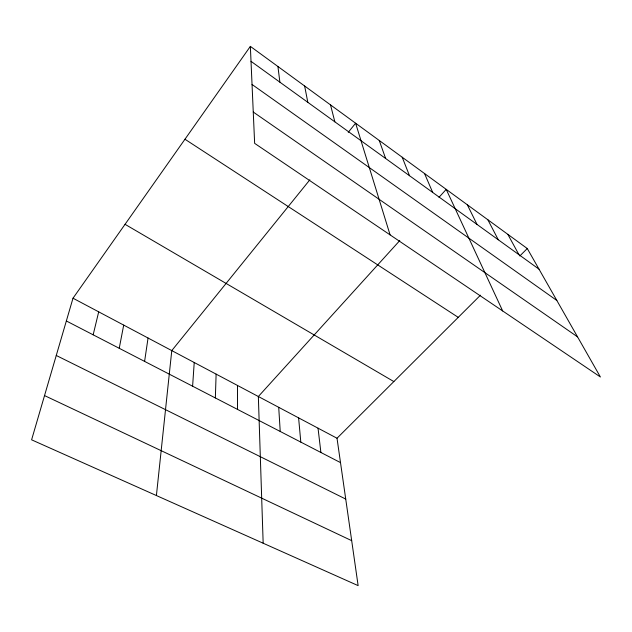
<?xml version="1.0" encoding="UTF-8"?>
<svg xmlns="http://www.w3.org/2000/svg" width="632" height="632" viewBox="0 0 632 632"><rect width="100%" height="100%" fill="white"/><g stroke="black" fill="none" stroke-linecap="round" stroke-linejoin="round"><path stroke-width="0.95" d="M215.354 397.947L216.12 374.12M192.61 386.199L194.229 362.507M156.404 495.551L171.778 350.602L309.862 179.804M144.602 361.393L148.054 338.025M119.235 348.295L123.698 325.109M93.165 334.818L98.695 311.845M250.359 46.373L254.641 143.353L600.4 376.988L527.27 248.534L250.359 46.373L73.004 298.217L31.6 439.817L358.131 585.627L337.014 438.237L480.486 295.183M348.248 132.317L355.611 123.216L390.086 234.875M399.756 240.595L258.346 396.517L263.165 543.22M438.995 197.326L446.224 189.363L502.677 310.952M519.796 255.984L527.27 248.534M44.532 395.577L351.692 540.66M56.264 355.476L345.728 499.059M66.352 320.969L340.506 462.608M73.004 298.217L337.014 438.237M125.041 224.313L393.855 381.57M184.955 139.238L458.239 317.367M253.258 112.038L577.569 336.88M252.042 84.467L556.855 300.5M251.015 61.336L539.033 269.185M507.82 234.33L518.943 254.696M487.841 219.746L498.293 239.789M467.317 204.768L477.049 224.463M424.53 173.524L432.691 192.444M402.213 157.234L409.512 175.72M379.247 140.47L385.631 158.482M330.512 104.896L334.849 121.834M304.632 85.999L307.824 102.329M277.922 66.502L279.889 82.176M318.03 428.172L320.898 452.48M298.604 417.863L300.808 442.1M278.712 407.316L280.229 431.466M237.49 385.457L237.521 409.402"/></g></svg>
